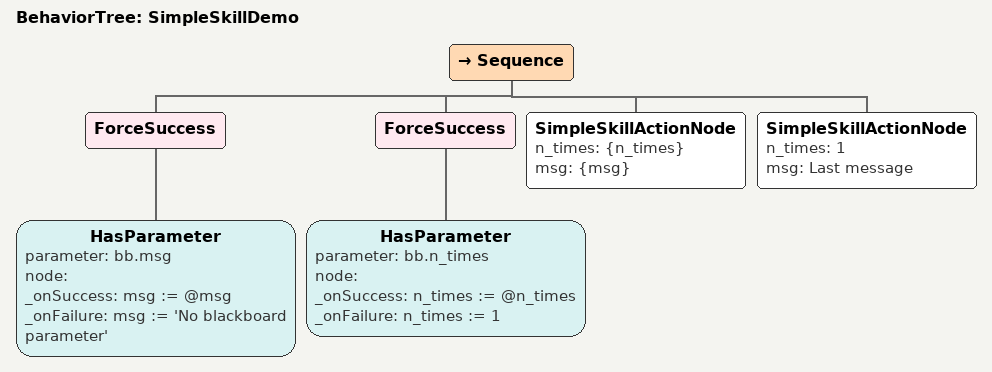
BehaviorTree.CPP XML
<?xml version="1.0" encoding="UTF-8"?>
<root BTCPP_format="4"
      main_tree_to_execute="SimpleSkillDemo">
  <BehaviorTree ID="SimpleSkillDemo">
    <Sequence>
      <ForceSuccess>
        <HasParameter parameter="bb.msg"
                      node=""
                      _onSuccess="msg := @msg"
                      _onFailure="msg := &apos;No blackboard parameter&apos;"/>
      </ForceSuccess>
      <ForceSuccess>
        <HasParameter parameter="bb.n_times"
                      node=""
                      _onSuccess="n_times := @n_times"
                      _onFailure="n_times := 1"/>
      </ForceSuccess>
      <SimpleSkillActionNode n_times="{n_times}"
                             msg="{msg}"/>
      <SimpleSkillActionNode n_times="1"
                             msg="Last message"/>
    </Sequence>
  </BehaviorTree>

</root>
